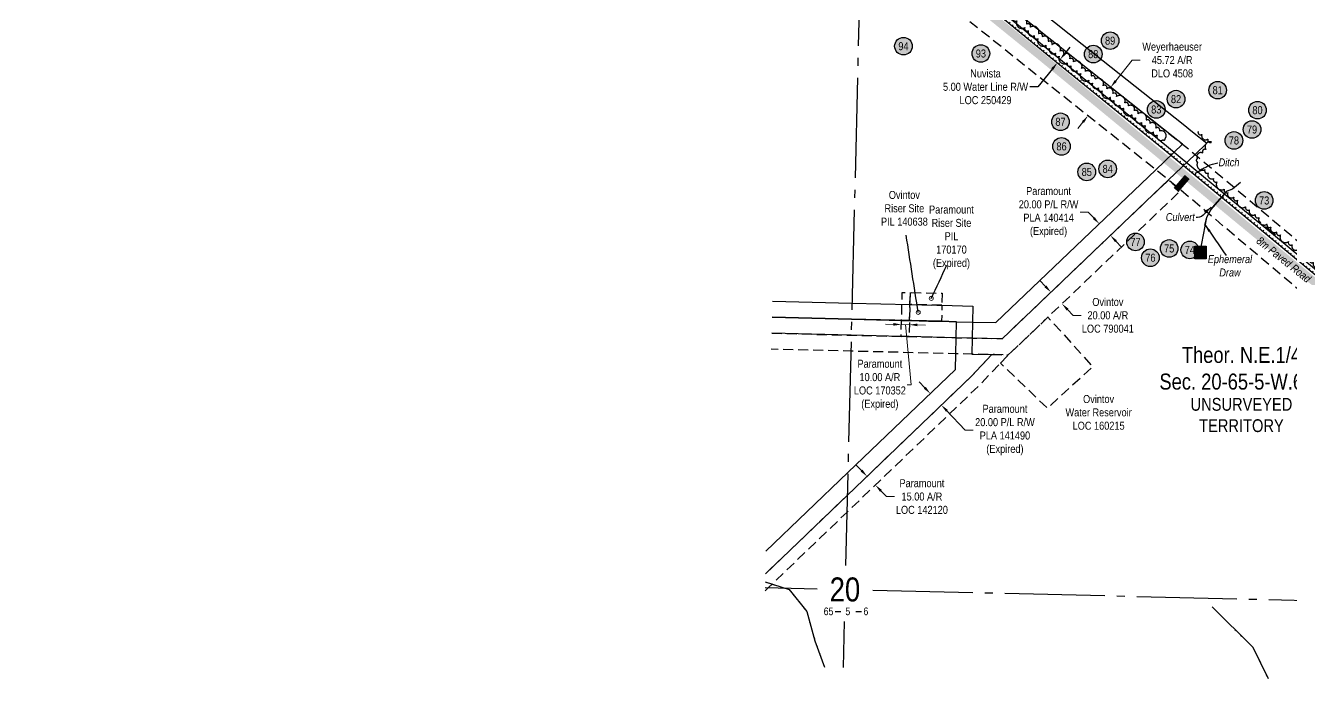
# Model space of a CAD drawing. Extents: x 383425 to 391668, y 6055101 to 6059545.
# Drawn here: x 388121 to 389704, y 6055951 to 6056767 of the extents above; entities that cross this region are included whole.
import ezdxf
from ezdxf.enums import TextEntityAlignment as Align

# ---------------------------------------------------------------- set-up
doc = ezdxf.new("R2010")
doc.units = 0
doc.header["$LTSCALE"] = 5
doc.header["$PDMODE"] = 35
doc.header["$PDSIZE"] = 20
for name, pattern in [('0', [1, 1, 0]), ('foc-ACCESSROAD', [3.75, 2.5, -1.25]), ('foc-QUARTERLINE', [33, 25, -3, 2, -3]), ('foc-TOPO', [1, 0.2, -0.8]), ('foc-TOPO-ephemeral', [6.25, 3.125, -0.625, 0.625, -0.625, 0.625, -0.625]), ('foc-WHEELTRACKS', [2, 0.4, -1.6]), ('HIDDEN2', [4.762499999999999, 3.175, -1.5875])]:
    doc.linetypes.add(name, pattern=pattern)
doc.layers.get('Defpoints').update_dxf_attribs({"color": 9})
for name, color, linetype in [('10', 1, 'Continuous'), ('9', 3, 'Continuous'), ('AS-ROADS', 254, 'Continuous'), ('AS-UNDERLAY-H', 141, 'Continuous'), ('C-SYMBOL', 7, 'Continuous'), ('CG-NOTES', 7, 'Continuous'), ('F-AR', 190, 'foc-ACCESSROAD'), ('F-RW', 190, 'Continuous'), ('F-WS', 190, 'foc-ACCESSROAD'), ('L-QSEC', 8, 'foc-QUARTERLINE'), ('L-SECLBL', 7, 'Continuous'), ('L-UNS-T', 3, 'Continuous'), ('P-PROPOSED', 10, 'Continuous'), ('P-TXT', 4, 'Continuous'), ('T-BUSH', 110, '0'), ('T-DRAW', 143, 'foc-TOPO-ephemeral'), ('T-LOW-AREA', 48, 'foc-TOPO'), ('T-WATER-P3', 160, 'foc-WHEELTRACKS'), ('T-WATER-T', 170, 'Continuous'), ('TOPO-FIELDLINE', 52, 'HIDDEN2')]:
    doc.layers.add(name, color=color, linetype=linetype)
for name, color, linetype, lineweight in [('AS-GENERAL', 48, 'Continuous', 18), ('F-AR-T', 190, 'Continuous', 9), ('F-RW-T', 190, 'Continuous', 9), ('F-WS-T', 190, 'Continuous', 9), ('T-TEXT', 48, 'Continuous', 18)]:
    doc.layers.add(name, color=color, linetype=linetype, lineweight=lineweight)
doc.styles.add('175L', font='ARIALN.TTF', dxfattribs={"height": 20})
doc.styles.add('80CG', font='ARIALN.TTF', dxfattribs={"height": 10})
doc.styles.add('80L', font='ARIALN.TTF', dxfattribs={"height": 10})
doc.styles.add('foc-LtypeFont', font='ARIALN.TTF', dxfattribs={"height": 7.349999999999999})
doc.styles.add('SIMPLEX', font='ARIALN.TTF')
doc.linetypes.add('foc-TOPO-flowdirection-NOLINE', pattern='A,0,[">",foc-LtypeFont,S=0.3,R=0,X=0,Y=-0.945],-20,[">",foc-LtypeFont,S=0.3,R=0,X=0,Y=-0.945],0', length=20)
doc.dimstyles.new('Compass 5 000', dxfattribs={"dimscale": 5, "dimtxt": 9, "dimasz": 2, "dimexe": 0.2, "dimexo": 0.0625, "dimgap": 0.5, "dimtad": 0, "dimtih": 1, "dimtoh": 1, "dimzin": 0, "dimdsep": 46, "dimtxsty": '80CG', "dimcen": 0.1, "dimse1": 1, "dimse2": 1, "dimclrd": 256, "dimclrt": 256, "dimaunit": 1, "dimadec": 4, "dimazin": 0, "dimtfac": 0.06, "dimtofl": 0, "dimtmove": 0, "dimatfit": 1, "dimfxl": 0.2, "dimtolj": 1, "dimtzin": 0, "dimlwd": -1, "dimarcsym": 0})

# ---------------------------------------------------------------- blocks, each defined once
blk = doc.blocks.new('L-SECLBL')
at = {"layer": '9', "color": 7}
for p, q in [((-5.082139060913505, -27.83004804289613), (-12.28857354467345, -27.83004804289613)), ((20.70431141927111, -27.83004804289613), (13.49787693551116, -27.83004804289613))]:
    blk.add_line(p, q, dxfattribs=at)
at = {"layer": '10', "color": 2, "style": 'SIMPLEX'}
blk.add_attdef('SEC', text='', height=30, dxfattribs=at).set_placement((0, 0), align=Align.MIDDLE)
at = {"layer": '10', "color": 5, "style": '80L'}
blk.add_attdef('TWP', text='', height=9.5, dxfattribs=at).set_placement((-14.43410290347765, -27.36845155570791), align=Align.MIDDLE_RIGHT)
blk.add_attdef('RGE', text='', height=9.5, dxfattribs=at).set_placement((3.622123863462547, -27.36845155570791), align=Align.MIDDLE_CENTER)
blk.add_attdef('MER', text='', height=9.5, dxfattribs=at).set_placement((23.16775162027989, -27.36845155570791), align=Align.MIDDLE_LEFT)
blk = doc.blocks.new('*D35')
at = {"layer": 'Defpoints', "color": 0, "transparency": 16777216}
for p in [(389193.6515359799, 6056223.024378438), (389204.0260130498, 6056212.20341974), (389183.5649678567, 6056192.58661405)]:
    blk.add_point(p, dxfattribs=at)
at = {"layer": 'F-AR-T', "transparency": 16777216}
for p, q in [((389166.269910221, 6056210.625991177), (389159.3493296546, 6056217.844409607)), ((389190.4855484231, 6056185.368195619), (389197.4061289895, 6056178.149777191)), ((389197.4061289895, 6056178.149777191), (389207.4061289891, 6056178.14977719))]:
    blk.add_line(p, q, dxfattribs=at)
for points in [[(389167.4729799596, 6056211.779421272), (389165.0668404824, 6056209.472561083), (389173.1904907869, 6056203.407572748)], [(389191.6886181617, 6056186.521625714), (389189.2824786846, 6056184.214765525), (389183.5649678567, 6056192.58661405)]]:
    blk.add_solid(points, dxfattribs=at)
at = {"layer": 'F-AR-T', "transparency": 16777216, "insert": (389241.6967156199, 6056178.149777191), "char_height": 10, "attachment_point": 5, "style": '80CG'}
blk.add_mtext('\\A1;Paramount\\P15.00 A/R\\PLOC 142120', dxfattribs=at)
blk = doc.blocks.new('*D36')
at = {"layer": 'Defpoints', "color": 0, "transparency": 16777216}
for p in [(389420.4970638151, 6056450.208920548), (389402.927117283, 6056433.448777785), (389434.2948323148, 6056435.744482014)]:
    blk.add_point(p, dxfattribs=at)
at = {"layer": 'F-AR-T', "transparency": 16777216}
for p, q in [((389396.0247671627, 6056440.684630383), (389389.1224170425, 6056447.92048298)), ((389423.6272359029, 6056411.748486653), (389430.5295860269, 6056404.512634051)), ((389430.5295860269, 6056404.512634051), (389440.5295860274, 6056404.512634051))]:
    blk.add_line(p, q, dxfattribs=at)
for points in [[(389397.2307425961, 6056441.83502207), (389394.8187917299, 6056439.534238696), (389402.927117283, 6056433.448777785)], [(389424.8332113363, 6056412.89887834), (389422.4212604701, 6056410.598094966), (389416.7248857827, 6056418.984339251)]]:
    blk.add_solid(points, dxfattribs=at)
at = {"layer": 'F-AR-T', "transparency": 16777216, "insert": (389474.0425464641, 6056404.512634051), "char_height": 10, "attachment_point": 5, "style": '80CG'}
blk.add_mtext('\\A1;Ovintov\\P20.00 A/R\\PLOC 790041', dxfattribs=at)
blk = doc.blocks.new('*D37')
at = {"layer": 'Defpoints', "color": 0, "transparency": 16777216}
for p in [(389216.430240941, 6056405.652861618), (389226.425713124, 6056405.415594837), (389226.1265443596, 6056392.812342696)]:
    blk.add_point(p, dxfattribs=at)
at = {"layer": 'F-AR-T', "transparency": 16777216}
for p, q in [((389206.1338883134, 6056393.286916888), (389196.1367044504, 6056393.524224301)), ((389216.1310721765, 6056393.049609477), (389226.1265443596, 6056392.812342696)), ((389221.1288082679, 6056392.930976085), (389228.4546424565, 6056317.556570182)), ((389236.1237282227, 6056392.575035284), (389246.1209120858, 6056392.337727873)), ((389228.4546424565, 6056317.556570182), (389223.4546424564, 6056317.556570181))]:
    blk.add_line(p, q, dxfattribs=at)
for points in [[(389206.1734395487, 6056394.953114199), (389206.0943370781, 6056391.620719578), (389216.1310721765, 6056393.049609477)], [(389236.1632794579, 6056394.241232595), (389236.0841769874, 6056390.908837974), (389226.1265443596, 6056392.812342696)]]:
    blk.add_solid(points, dxfattribs=at)
at = {"layer": 'F-AR-T', "transparency": 16777216, "insert": (389189.1845196734, 6056317.556570182), "char_height": 10, "attachment_point": 5, "style": '80CG'}
blk.add_mtext('\\A1;Paramount\\P10.00 A/R\\PLOC 170352\\P(Expired)', dxfattribs=at)
blk = doc.blocks.new('*D38')
at = {"layer": 'Defpoints', "color": 0, "transparency": 16777216}
for p in [(389475.6474696216, 6056530.688808266), (389463.3059867509, 6056518.895113204), (389489.5799525199, 6056516.109196184)]:
    blk.add_point(p, dxfattribs=at)
at = {"layer": 'F-RW-T', "transparency": 16777216}
for p, q in [((389449.4883888285, 6056533.354504189), (389439.4883888285, 6056533.354504189)), ((389456.3971877894, 6056526.124808696), (389449.4883888285, 6056533.354504189)), ((389484.1472686101, 6056497.085805629), (389491.0560675715, 6056489.856110137))]:
    blk.add_line(p, q, dxfattribs=at)
for points in [[(389457.6021370385, 6056527.27627519), (389455.1922385404, 6056524.973342203), (389463.3059867509, 6056518.895113204)], [(389485.3522178591, 6056498.237272123), (389482.942319361, 6056495.934339136), (389477.2384696491, 6056504.315501122)]]:
    blk.add_solid(points, dxfattribs=at)
at = {"layer": 'F-RW-T', "transparency": 16777216, "insert": (389399.948825391, 6056533.354504189), "char_height": 10, "attachment_point": 5, "style": '80CG'}
blk.add_mtext('\\A1;Paramount\\P20.00 P/L R/W\\PPLA 140414\\P(Expired)', dxfattribs=at)
blk = doc.blocks.new('*D39')
at = {"layer": 'Defpoints', "color": 0, "transparency": 16777216}
for p in [(389266.0456278375, 6056292.431121904), (389210.9729715236, 6056267.338209772), (389224.8142629266, 6056252.9011728)]:
    blk.add_point(p, dxfattribs=at)
at = {"layer": 'F-RW-T', "transparency": 16777216}
for p, q in [((389245.2837719126, 6056314.086592687), (389238.3632073905, 6056321.305026499)), ((389272.9661923591, 6056285.212688092), (389295.9153813282, 6056261.275738861)), ((389295.9153813282, 6056261.275738861), (389305.9153813287, 6056261.275738861))]:
    blk.add_line(p, q, dxfattribs=at)
for points in [[(389246.4868442146, 6056315.240020107), (389244.0806996101, 6056312.933165266), (389252.2043364346, 6056306.868158875)], [(389274.1692646611, 6056286.366115512), (389271.7631200566, 6056284.059260672), (389266.0456278375, 6056292.431121904)]]:
    blk.add_solid(points, dxfattribs=at)
at = {"layer": 'F-RW-T', "transparency": 16777216, "insert": (389345.4549447666, 6056261.27573886), "char_height": 10, "attachment_point": 5, "style": '80CG'}
blk.add_mtext('\\A1;Paramount\\P20.00 P/L R/W\\PPLA 141490\\P(Expired)', dxfattribs=at)
blk = doc.blocks.new('*D40')
at = {"layer": 'Defpoints', "color": 0, "transparency": 16777216}
for p in [(389499.8941158922, 6056671.804143), (389449.1731777163, 6056653.753884491), (389471.4259411199, 6056636.040492549)]:
    blk.add_point(p, dxfattribs=at)
at = {"layer": 'F-AR-T', "transparency": 16777216}
for p, q in [((389483.8692429326, 6056697.341432987), (389504.5897556697, 6056723.371945326)), ((389504.5897556697, 6056723.371945326), (389514.5897556702, 6056723.371945326)), ((389442.9452872714, 6056645.929986447), (389436.7173968265, 6056638.106088402))]:
    blk.add_line(p, q, dxfattribs=at)
for points in [[(389482.5652599256, 6056698.379414727), (389485.1732259402, 6056696.303451246), (389477.6413524882, 6056689.517534942)], [(389441.6413042643, 6056646.967968187), (389444.249270279, 6056644.892004706), (389449.1731777163, 6056653.753884491)]]:
    blk.add_solid(points, dxfattribs=at)
at = {"layer": 'F-AR-T', "transparency": 16777216, "insert": (389554.3373682215, 6056723.371945327), "char_height": 10, "attachment_point": 5, "style": '80CG'}
blk.add_mtext('\\A1;Weyerhaeuser\\P45.72 A/R \\PDLO 4508', dxfattribs=at)
blk = doc.blocks.new('*D102')
at = {"layer": 'Defpoints', "color": 0, "transparency": 16777216}
for p in [(389410.5126588135, 6056720.483401911), (389411.0387580125, 6056720.056173898), (389413.6634095488, 6056724.363314722)]:
    blk.add_point(p, dxfattribs=at)
at = {"layer": 'P-TXT', "transparency": 16777216}
for p, q in [((389420.4934120071, 6056731.698869955), (389426.7973152664, 6056739.461653199)), ((389404.7348547531, 6056712.293390654), (389386.5949687534, 6056689.955483917)), ((389386.5949687534, 6056689.955483917), (389376.5949687539, 6056689.955483917))]:
    blk.add_line(p, q, dxfattribs=at)
for points in [[(389403.4410575461, 6056713.344041198), (389406.0286519607, 6056711.242740111), (389411.0387580125, 6056720.056173898)], [(389419.1996148, 6056732.749520497), (389421.7872092146, 6056730.648219411), (389414.1895087478, 6056723.936086711)]]:
    blk.add_solid(points, dxfattribs=at)
at = {"layer": 'P-TXT', "transparency": 16777216, "insert": (389321.2095662975, 6056689.955483917), "char_height": 10, "attachment_point": 5, "style": '80CG'}
blk.add_mtext('\\A1;Nuvista\\P5.00 Water Line R/W\\PLOC 250429', dxfattribs=at)
blk = doc.blocks.new('*U113')
at = {"layer": 'AS-UNDERLAY-H'}
h = blk.add_hatch(color=256, dxfattribs=at)
h.dxf.hatch_style = 1
edge = h.paths.add_edge_path()
edge.add_arc((0, 0), 11.00000000000001, 0, 360)
at = {"layer": 'CG-NOTES', "color": 182}
blk.add_circle((0, 0), 11, dxfattribs=at)
at = {"color": 182, "style": '80L'}
blk.add_attdef('#', text='', height=10, dxfattribs=at).set_placement((0, 0), align=Align.MIDDLE_CENTER)

msp = doc.modelspace()

# ---------------------------------------------------------------- hatches: boundary and pattern name
at = {"layer": 'AS-UNDERLAY-H'}
h = msp.add_hatch(color=256, dxfattribs=at)
h.dxf.hatch_style = 1
h.paths.add_polyline_path([(389582.7081534269, 6056490.908704241), (389597.0138981369, 6056490.908704241), (389597.0138981369, 6056475.144211931), (389582.7081534269, 6056475.144211931)])

# ---------------------------------------------------------------- linework, layer by layer
at = {"layer": 'AS-GENERAL', "const_width": 1.999237999999989, "flags": 128}
msp.add_lwpolyline([(389616.537, 6056552.671), (389602.946, 6056537.190000013)], dxfattribs=at)
at = {"layer": 'AS-ROADS', "flags": 128}
for points, const_width in [([(388132.923, 6057801.963000013), (388211.478, 6057737.191000012), (388304.103, 6057658.251000012), (388357.493, 6057611.115), (388398.186, 6057571.213000013), (388459.415, 6057509.006000012), (388496.737, 6057470.073000012), (388516.018, 6057451.669), (388528.06, 6057440.055000012), (388538.834, 6057429.891000012), (388554.36, 6057416.27), (388571.423, 6057401.581000012), (388591.12, 6057384.839), (388678.422, 6057311.988000012), (388806.4460000008, 6057205.912000012), (388826.266, 6057189.543000012), (388841.111, 6057176.952), (389021.155, 6057027.063), (389180.848, 6056897.899000012), (389391.846, 6056726.814000012), (389573.223, 6056577.377), (389751.284, 6056430.450000012)], 9.996189999999942), ([(389559.189, 6056561.125000012), (389573.223, 6056577.377)], 7.996951999999958)]:
    msp.add_lwpolyline(points, dxfattribs=dict(at, const_width=const_width))
at = {"layer": 'AS-UNDERLAY-H'}
msp.add_lwpolyline([(389582.7081534269, 6056490.908704241), (389597.0138981369, 6056490.908704241), (389597.0138981369, 6056475.144211931), (389582.7081534269, 6056475.144211931)], close=True, dxfattribs=at)
at = {"layer": 'F-AR', "flags": 128}
for points in [[(390877.9709483376, 6056512.244750405), (390852.7828358109, 6056495.97229274), (390778.1333836676, 6056446.859811773), (390713.1323490586, 6056404.092912023), (390594.3875796159, 6056328.645015069), (390476.2003889155, 6056253.551752789), (390459.7599779409, 6056242.140427318), (390322.0626501552, 6056146.922596007), (390275.044033467, 6056114.760740862), (390236.6037100343, 6056094.387017545), (390207.0833069736, 6056086.661934474), (390168.9983364447, 6056086.913183488), (390137.9429165115, 6056093.828430433), (390116.4855812059, 6056102.763205319), (390096.2509608208, 6056115.752656356), (390086.9082850394, 6056122.935818382), (390030.2267924485, 6056168.258182163), (389980.7619023361, 6056210.15566548), (389951.1996955482, 6056235.19456951), (389900.7656734672, 6056277.912353076), (389748.3839741473, 6056406.311966288), (389565.3406300751, 6056560.756694864), (389549.8570273818, 6056573.608670199), (389182.7848609292, 6056865.801286438), (389165.5817413183, 6056879.495781532), (389143.7069440654, 6056896.908251978), (388813.9078970923, 6057159.431358169), (388797.847667398, 6057172.808738841), (388761.1008183436, 6057203.431849337), (388467.9030007033, 6057468.17816148), (388430.9591092867, 6057507.08576106), (388396.4497450202, 6057542.555830491), (388390.8105430714, 6057547.926946682), (388361.3310348851, 6057576.004983369), (388335.7152070725, 6057600.402712053), (388204.0021324287, 6057713.479406416), (388203.6174708208, 6057713.860163058), (388192.5739742761, 6057723.351075727), (388188.7607717803, 6057726.626036578), (388177.1955428487, 6057736.305200822), (388126.9816847137, 6057778.731016926), (388015.1077039021, 6057871.309589609), (387961.379824689, 6057917.69206664), (387781.4497895525, 6058069.485695061), (387714.8543127057, 6058126.120751357), (387667.1672342047, 6058163.538785928), (387576.5409929082, 6058238.324622422), (387572.5435719393, 6058241.623522981), (387528.3691480327, 6058279.231675451), (387481.8445979288, 6058317.732488146), (387443.6228862699, 6058349.914093021), (387347.6344159969, 6058430.938646824), (387218.8377236408, 6058537.914207404), (387213.8563914504, 6058541.910236082), (387126.8688398143, 6058614.800025498), (387120.1085882558, 6058620.449532069), (387069.5565180495, 6058657.115218877), (387037.3627757725, 6058674.890119302), (387009.9397334856, 6058686.821870762), (386982.3492023213, 6058696.010389662), (386977.8157888655, 6058697.021992362), (386791.0701040652, 6058722.464443516), (386728.5253150482, 6058725.642192703), (386585.5695252476, 6058720.924124976), (386362.4704391801, 6058706.606706308), (386075.3916497711, 6058691.529723379), (386018.6555746861, 6058691.361333595), (385965.681857148, 6058695.886817768), (385964.5134710032, 6058696.095026775), (385917.3158180518, 6058704.496955238), (385915.2954270407, 6058704.856616782), (385902.3647377422, 6058708.524072506), (385741.9907398315, 6058754.010010879), (385569.9575585463, 6058805.841814626), (385555.6643029436, 6058810.219650307), (385529.1658849795, 6058818.203173866), (385491.3624563827, 6058829.590498433), (385476.0100670754, 6058834.214905825), (385470.8475858223, 6058835.76821262), (385465.7537906952, 6058837.306985734), (385464.3746222479, 6058837.721712197), (385369.0036185867, 6058866.48997945), (385275.259, 6058894.764000013), (385244.513, 6058903.768000012), (385178.1018769097, 6058923.17407579), (385148.1508733066, 6058931.950560417), (385126.8749358457, 6058938.185128295), (385057.8896461787, 6058955.047307229), (385001.7023747766, 6058964.737045927), (384498.7381948549, 6059021.067275152), (384464.7653211359, 6059028.110139148), (384450.0819513391, 6059031.153864015), (384446.2043727114, 6059031.957289424), (384436.8817161378, 6059035.165852122), (384418.407, 6059041.564000012), (384408.8309503751, 6059044.818931834), (384370.37318208, 6059063.827910836), (384349.6624471284, 6059077.455364888), (384336.5528691395, 6059086.082197468), (384315.1772834145, 6059104.70346961), (384295.7327345739, 6059121.642445243), (384269.9909287186, 6059151.761753425), (384253.9684707694, 6059175.7582394), (384239.2341077704, 6059204.595332515), (384228.763917558, 6059232.154849882), (384216.040864356, 6059277.868743709), (384184.4684435617, 6059426.839531076), (384162.9038438975, 6059528.594827612)], [(384209.8944411725, 6059527.363762021), (384231.4590571591, 6059425.617646269), (384260.4960594837, 6059288.619087601), (384272.4094024041, 6059245.835572455), (384281.0020111295, 6059223.353255114), (384293.5031921051, 6059199.290870219), (384306.633336933, 6059179.246183371), (384328.2959159549, 6059153.899691519), (384351.1085543492, 6059134.026631901), (384364.2554359997, 6059122.57450803), (384393.1511415581, 6059103.560528141), (384426.4672813041, 6059087.091858178), (384458.3291830553, 6059076.128610821), (384459.3645240369, 6059075.91405039), (384474.0477549043, 6059072.870464918), (384505.9367693154, 6059066.259318834), (385008.136167925, 6059010.013574968), (385067.2116394088, 6058999.826211877), (385138.7351529418, 6058982.344469753), (385149.3505369693, 6058979.233948437), (385179.3016731124, 6058970.457344558), (385288.2907549057, 6058938.520618738), (385462.0704757065, 6058886.131454691), (385482.6370821372, 6058879.93445935), (385563.1717711475, 6058855.690825395), (385589.6735010687, 6058847.712531381), (385599.2646979191, 6058844.825565019), (385713.7383332156, 6058810.5858888), (385717.9519798281, 6058809.325436722), (385724.12600992, 6058807.478817059), (385733.7566358973, 6058804.598494442), (385737.8747861589, 6058803.366298492), (385753.5044462222, 6058798.876513358), (385902.872751273, 6058755.969959422), (385917.8313162354, 6058751.673222007), (385924.5914350958, 6058749.730849719), (385946.4840550524, 6058745.770870193), (385965.678116372, 6058742.29396963), (385971.681369631, 6058741.252204662), (385976.0465738144, 6058740.88012412), (386020.5383139168, 6058737.088321072), (386074.1270243737, 6058737.23947911), (386159.3706484745, 6058741.511136507), (386179.0140327823, 6058742.542224309), (386359.7765996619, 6058752.248827641), (386360.1636295135, 6058752.272847468), (386583.3506101065, 6058766.596551819), (386700.5487622836, 6058770.261320813), (386731.7819407881, 6058771.238262647), (386795.3220271816, 6058768.009944811), (386985.8915858816, 6058742.046524593), (386994.5779878834, 6058740.108208617), (387026.3093808006, 6058729.540651877), (387057.5694979716, 6058715.939391143), (387094.1110508979, 6058695.76396514), (387148.2117895877, 6058656.524410106), (387286.8240498906, 6058540.178549514), (387362.907152842, 6058476.860324465), (387378.4302768938, 6058463.940722992), (387428.5299550483, 6058422.664969399), (387443.8213432808, 6058409.772852125), (387462.6923257208, 6058393.664077997), (388044.6196741904, 6057906.223329639), (388098.0980887828, 6057861.342320627), (388118.9951208597, 6057844.675233652), (388130.7637924932, 6057834.936554507), (388142.1010611777, 6057825.55466538), (388202.129688912, 6057775.28649094), (388218.1833978468, 6057761.655079512), (388224.606665055, 6057756.196810429), (388228.4562027194, 6057752.932226797), (388229.6837045642, 6057751.876428871), (388275.8804271786, 6057712.147152452), (388362.8462914165, 6057637.362840745), (388366.4018923768, 6057634.305562244), (388392.3337589027, 6057609.606325124), (388428.6075926595, 6057575.057363533), (388463.9173711026, 6057538.762741571), (388498.0771542034, 6057502.786828253), (388789.9957492902, 6057238.857210612), (388827.1032438042, 6057207.933257564), (388843.1633634385, 6057194.556092319), (389166.9877504968, 6056936.796293334), (389219.3744065104, 6056895.094975838), (389258.4564732785, 6056863.98435011), (389261.6632310423, 6056861.433958249), (389281.2241417853, 6056845.862779153), (389555.5126900107, 6056627.532435389), (389567.2398233146, 6056618.215089696), (389578.7137199447, 6056609.064250263), (389582.9261883902, 6056605.568182336), (389594.536170722, 6056595.932045067), (389777.5237439348, 6056441.535134058), (389930.3476477746, 6056312.77229316), (389952.6309633811, 6056293.898172546), (389982.1931627807, 6056268.859261918), (390059.402856086, 6056203.462092296), (390114.7657149606, 6056159.168181631), (390122.5717649002, 6056153.166461921), (390137.7794406042, 6056143.404017386), (390151.8004783013, 6056137.565696192), (390174.1741643906, 6056132.583649117), (390201.3506384242, 6056132.404364157), (390219.8942899657, 6056137.256982478), (390251.365966533, 6056153.937259163), (390296.2593498448, 6056184.645403993), (390450.6346797431, 6056291.007598465), (390476.8676646601, 6056307.673609186), (390569.8688685641, 6056367.234199076), (390664.9022054197, 6056427.616673161), (390688.3067879577, 6056442.487681151), (390779.476526581, 6056502.470148717), (390827.7933935844, 6056534.259017196), (390879.4234717241, 6056567.68854047)], [(389054.0327086233, 6056382.135829246), (389153.3191787162, 6056379.7595903), (389284.5107323789, 6056376.619598503), (389304.5044508333, 6056376.141362354), (389341.912736488, 6056375.246566921), (389549.8582988713, 6056573.607859959), (389565.3406300751, 6056560.756694864), (389399.1875786305, 6056402.253629616), (389349.6513746336, 6056355.059026815), (389332.6032612179, 6056355.467473153), (389330.5008208193, 6056355.517362642), (389329.2522606813, 6056355.546402826), (389304.0300061495, 6056356.150108704), (389284.0361376644, 6056356.628458691), (389152.8286450777, 6056359.768721459), (389053.5089900251, 6056362.145139753)], [(389046.159666923, 6056081.616556956), (389148.4088800601, 6056179.648664605), (389303.3668368434, 6056328.212268012), (389329.2522606813, 6056355.546402826), (389330.5008208193, 6056355.517362642), (389332.6032612179, 6056355.467473153), (389349.6467959586, 6056355.05924992), (389339.898029752, 6056344.866698495), (389314.0343107688, 6056317.672684898), (389147.8870618528, 6056158.380807701), (389049.8953927241, 6056064.427773522), (389045.6015038447, 6056060.311098589)]]:
    msp.add_lwpolyline(points, dxfattribs=at)
msp.add_lwpolyline([(389225.7757198331, 6056378.024601788), (389215.780286068, 6056378.26401474), (389216.2547044248, 6056398.256610571), (389216.7293136264, 6056418.254323144), (389217.0844711854, 6056433.222514775), (389227.0798380848, 6056432.985328328), (389226.7247936563, 6056418.01513056), (389226.2500995196, 6056398.017420638), (389225.7757198331, 6056378.024601788)], close=True, dxfattribs=at)
at = {"layer": 'F-RW', "flags": 128}
for points in [[(389291.5630771454, 6056863.190443677), (389458.2752020123, 6056730.488864928), (389567.9574924095, 6056643.186417016), (389579.6867494254, 6056633.851016784), (389597.5067860297, 6056619.662459715), (389582.9261883902, 6056605.568182336), (389549.8570273818, 6056573.608670199), (389341.912736488, 6056375.246566921), (389304.5044508333, 6056376.141362354), (389284.5107323789, 6056376.619598503), (389225.7757198331, 6056378.024601788), (389215.780286068, 6056378.26401474), (389153.3191787162, 6056379.7595903), (389054.0327029115, 6056382.135611225)], [(389054.5564028973, 6056402.125590274), (389153.8098560968, 6056399.751012821), (389216.2546881072, 6056398.255943025), (389226.2501422911, 6056398.016529011), (389250.0879576428, 6056397.446211717), (389266.2392182958, 6056397.060140689), (389284.9853337502, 6056396.610961361), (389304.9794774747, 6056396.13260237), (389334.1126925049, 6056395.436179428), (389533.8734705136, 6056586.330395797), (389567.2398233146, 6056618.215089696), (389555.5126900107, 6056627.532435389), (389281.2241417853, 6056845.862779153)], [(389055.0802248348, 6056422.120224298), (389154.3000871605, 6056419.747901642), (389226.7247936563, 6056418.01513056), (389242.7860332333, 6056417.631173511), (389266.7137712591, 6056417.059298945), (389305.4541528509, 6056416.133202604), (389304.9794774747, 6056396.13260237), (389304.5044508333, 6056376.141362354), (389304.0300061495, 6056356.150108704), (389329.2522606813, 6056355.546402826), (389303.3668368434, 6056328.212268012), (389148.4088800601, 6056179.648664605), (389046.159666923, 6056081.616556956)], [(389046.9042259235, 6056110.036872422), (389149.1049737351, 6056208.023871237), (389283.5684841154, 6056336.937274928), (389284.0361376644, 6056356.628458691), (389284.5107323789, 6056376.619598503), (389284.9853337502, 6056396.610961361), (389266.2392563514, 6056397.061698277), (389250.0879739546, 6056397.446879252), (389226.2500995196, 6056398.017420638), (389153.8093398866, 6056399.751025446), (389054.5564029001, 6056402.125590378)]]:
    msp.add_lwpolyline(points, dxfattribs=at)
at = {"layer": 'F-WS', "flags": 128}
for points in [[(389266.7137712591, 6056417.059298945), (389242.7860332333, 6056417.631173511), (389226.7247936563, 6056418.01513056), (389227.0798380848, 6056432.985328328), (389267.0530250256, 6056432.038675258), (389266.7137712591, 6056417.059298945)], [(389266.2393371863, 6056397.062364234), (389250.0879739546, 6056397.446879252), (389226.2500995196, 6056398.017420638), (389226.7247936563, 6056418.01513056), (389242.7860787266, 6056417.630393133), (389266.7137712591, 6056417.059298945), (389266.2393371863, 6056397.062364234)], [(389339.898029752, 6056344.866698495), (389349.644147656, 6056355.059203252), (389399.1875786305, 6056402.253629616), (389455.1414757955, 6056340.306319756), (389398.4781221997, 6056288.530560282), (389339.898029752, 6056344.866698495)]]:
    msp.add_lwpolyline(points, close=True, dxfattribs=at)
at = {"layer": 'L-QSEC'}
for p, q in [((389165.26, 6056866.220000012), (389146.2656596706, 6056092.13083484)), ((389045.7122667404, 6056064.538992465), (389111.0314427001, 6056062.975672869)), ((389180.2676630954, 6056061.318617194), (389946.51, 6056042.980000013)), ((389144.5492169563, 6056022.178989885), (389143.1368031906, 6055964.617222997))]:
    msp.add_line(p, q, dxfattribs=at)
at = {"layer": 'P-PROPOSED'}
for points in [[(389885.5147011811, 6056335.758586542), (389547.5160226838, 6056615.665970266), (389405.9182046893, 6056730.652943139), (389167.8057524941, 6056926.216816206), (388854.2938442181, 6057185.404748782), (388850.9911496351, 6057197.244334515), (388836.6581376646, 6057212.549969997), (388824.0948849011, 6057211.293200628), (388627.5845655999, 6057375.390277357), (388593.2915734954, 6057397.891104252), (388543.785768184, 6057438.523814332), (388356.7501733909, 6057628.847339494), (388292.6639244253, 6057685.694022599), (388108.1633618962, 6057840.715863421)], [(388105.1353478596, 6057836.731910108), (388289.3973794578, 6057681.910488752), (388353.3053721143, 6057625.221925041), (388540.4082370428, 6057434.829947216), (388590.326728086, 6057393.858518474), (388624.6019512191, 6057371.369350411), (388822.5030235662, 6057206.110917341), (388834.698120296, 6057207.330858083), (388846.5058994453, 6057194.721815133), (388849.9008239706, 6057182.551601095), (389164.6273118382, 6056922.35954598), (389402.7566988774, 6056726.781764175), (389544.3466391717, 6056611.801188526), (389882.3236720344, 6056331.911730235)]]:
    msp.add_lwpolyline(points, dxfattribs=at)
at = {"layer": 'T-BUSH', "flags": 128}
for points in [[(389211.8190035197, 6056897.227186169, 0.75), (389216.4117394251, 6056893.36625663, 0.75), (389223.6835712754, 6056887.253118182, 0.75), (389228.2763071809, 6056883.392188655, 0.75), (389238.227234976, 6056875.026841309, 0.75), (389242.8199708814, 6056871.165911783, 0.75), (389250.0918027317, 6056865.052773334, 0.75), (389254.6845386372, 6056861.191843808, 0.75), (389264.6354664324, 6056852.826496474, 0.75), (389269.2282023378, 6056848.965566935, 0.75), (389276.5000341881, 6056842.852428499, 0.75), (389281.0927700936, 6056838.991498948, 0.75), (389291.0436978887, 6056830.626151626, 0.75), (389295.6364337942, 6056826.765222075, 0.75), (389302.9082656445, 6056820.652083651, 0.75), (389307.5010015499, 6056816.791154101, 0.75), (389317.4519293451, 6056808.425806778, 0.75), (389322.0446652505, 6056804.56487724, 0.75), (389329.3164971008, 6056798.451738792, 0.75), (389333.9092330062, 6056794.590809265, 0.75), (389343.8601608014, 6056786.225461919, 0.75), (389348.4528967069, 6056782.364532392, 0.75), (389355.7247285572, 6056776.251393944, 0.75), (389360.3174644626, 6056772.390464418, 0.75), (389370.2683922577, 6056764.025117071, 0.75), (389374.8611281632, 6056760.164187545, 0.75), (389382.1329600135, 6056754.051049109, 0.75), (389386.725695919, 6056750.190119558, 0.75), (389396.6766237141, 6056741.824772236, 0.75), (389401.2693596196, 6056737.963842685, 0.75), (389408.5643847248, 6056731.878913825, 0.75), (389413.2404068228, 6056728.119283867, 0.75), (389423.3717880365, 6056719.973418983, 0.75), (389428.0478101351, 6056716.213789049, 0.75), (389435.4515117912, 6056710.261041634, 0.75), (389440.1275338898, 6056706.501411675, 0.75), (389450.2589151035, 6056698.355546792, 0.75), (389454.9349372021, 6056694.595916858, 0.75), (389462.3386388583, 6056688.643169442, 0.75), (389467.0146609569, 6056684.883539484, 0.75), (389477.1460421706, 6056676.737674613, 0.75), (389481.8220642692, 6056672.978044666, 0.75), (389489.2257659254, 6056667.025297252, 0.75), (389493.901788024, 6056663.265667305, 0.75), (389504.0331692377, 6056655.119802421, 0.75), (389508.7091913363, 6056651.360172463, 0.75), (389516.1128929924, 6056645.40742506, 0.75), (389520.7889150911, 6056641.647795114, 0.75), (389530.9202963047, 6056633.50193023, 0.75), (389535.5963184034, 6056629.742300272, 0.75), (389543.0000200595, 6056623.789552868, 0.75), (389545.6333904052, 6056625.330922514, 0.75), (389538.7129941257, 6056634.740895931, 0.75), (389534.034568499, 6056638.497534554, 0.75), (389526.6270612566, 6056644.445545676, 0.75), (389521.9486356298, 6056648.2021843, 0.75), (389511.8120467718, 6056656.341567957, 0.75), (389507.133621145, 6056660.098206556, 0.75), (389499.7261139027, 6056666.046217702, 0.75), (389495.0476882759, 6056669.802856302, 0.75), (389484.9110994179, 6056677.942239971, 0.75), (389480.2326737911, 6056681.698878583, 0.75), (389472.8251665488, 6056687.646889716, 0.75), (389468.146740922, 6056691.403528328, 0.75), (389458.010152064, 6056699.542911974, 0.75), (389453.3317264373, 6056703.299550597, 0.75), (389445.9242191949, 6056709.247561731, 0.75), (389441.2457935681, 6056713.004200342, 0.75), (389431.1092047101, 6056721.143583988, 0.75), (389426.4307790833, 6056724.900222599, 0.75), (389419.0232718409, 6056730.848233733, 0.75), (389414.3448462142, 6056734.604872344, 0.75), (389404.2082573562, 6056742.744256014, 0.75), (389399.5298317294, 6056746.500894625, 0.75), (389392.1223244871, 6056752.448905759, 0.75), (389387.4438988603, 6056756.205544358, 0.75), (389377.3073100023, 6056764.344928028, 0.75), (389372.6288843756, 6056768.101566639, 0.75), (389365.2213771332, 6056774.049577774, 0.75), (389360.5429515064, 6056777.806216384, 0.75), (389350.4063626484, 6056785.94560003, 0.75), (389345.7279370216, 6056789.702238653, 0.75), (389338.3204297792, 6056795.650249775, 0.75), (389333.6420041525, 6056799.406888398, 0.75), (389323.5054152945, 6056807.546272056, 0.75), (389318.8269896677, 6056811.302910655, 0.75), (389311.4194824254, 6056817.250921802, 0.75), (389306.7410567986, 6056821.0075604, 0.75), (389296.6044679406, 6056829.14694407, 0.75), (389291.9260423146, 6056832.903582682, 0.75), (389284.5185350715, 6056838.851593816, 0.75), (389279.8401094447, 6056842.608232427, 0.75), (389269.7035205867, 6056850.747616072, 0.75), (389265.0250949599, 6056854.504254696, 0.75), (389257.6175877175, 6056860.45226583, 0.75), (389252.9391620908, 6056864.208904441, 0.75), (389242.8025732328, 6056872.348288086, 0.75), (389238.124147606, 6056876.104926698, 0.75), (389230.7166403637, 6056882.052937832, 0.75), (389226.0382147369, 6056885.809576443, 0.75), (389211.8190035197, 6056897.227186169, 0.75)], [(389586.8872225918, 6056634.349433498, 0.75), (389591.5810924057, 6056630.61211009, 0.75), (389599.0130529443, 6056624.694681379, 0.75), (389603.7069227582, 6056620.957357994, 0.75), (389596.6330700683, 6056611.638671565, 0.75), (389592.5127313656, 6056607.277157025, 0.75), (389585.9888617531, 6056600.371425701, 0.75), (389586.2596145811, 6056595.933466476, 0.75), (389595.3521843443, 6056586.642332256, 0.75), (389599.5487550042, 6056582.354116462, 0.75), (389606.1933252157, 6056575.564441467, 0.75), (389610.3898958756, 6056571.276225673, 0.75), (389619.4824656388, 6056561.985091452, 0.75), (389623.8876329778, 6056557.927846352, 0.75), (389631.3168876295, 6056552.007020791, 0.75), (389636.009048462, 6056548.267552003, 0.75), (389646.1753969328, 6056540.16536967, 0.75), (389650.8675577653, 6056536.425900882, 0.75), (389658.296812417, 6056530.505075322, 0.75), (389662.975716475, 6056526.749191468, 0.75), (389673.0363593898, 6056518.5161201, 0.75), (389677.6797330435, 6056514.716241008, 0.75), (389685.0317413267, 6056508.699765766, 0.75), (389689.6751149797, 6056504.899886685, 0.75), (389699.6828318893, 6056496.602615132, 0.75), (389704.2986475126, 6056492.769307666, 0.75), (389711.6070222495, 6056486.699904189, 0.75), (389716.2228378727, 6056482.866596711, 0.75), (389726.2237717232, 6056474.561097213, 0.75), (389730.8395873465, 6056470.727789747, 0.75), (389738.1479620834, 6056464.658386258, 0.75), (389742.7637777067, 6056460.825078792, 0.75), (389752.7647115571, 6056452.519579269, 0.75), (389757.3805271804, 6056448.686271803, 0.75), (389764.6889019173, 6056442.616868314, 0.75), (389769.3047175406, 6056438.783560848, 0.75), (389779.3056513911, 6056430.478061349, 0.75), (389783.9214670144, 6056426.644753884, 0.75), (389791.2298417513, 6056420.575350394, 0.75), (389795.8456573745, 6056416.742042928, 0.75), (389805.846591225, 6056408.436543418, 0.75), (389810.4624068483, 6056404.603235952, 0.75), (389817.7707815852, 6056398.533832451, 0.75), (389822.3865972085, 6056394.700524997, 0.75), (389832.3875310589, 6056386.395025474, 0.75), (389837.0033466822, 6056382.561718008, 0.75), (389844.3117214191, 6056376.492314531, 0.75), (389848.9275370424, 6056372.659007065, 0.75), (389858.9284708929, 6056364.353507554, 0.75), (389863.5442865161, 6056360.520200089, 0.75), (389870.8526612531, 6056354.450796599, 0.75), (389875.4684768763, 6056350.617489133, 0.75), (389885.4694107268, 6056342.311989611, 0.75), (389890.0996053283, 6056338.496123471, 0.75), (389897.4514019516, 6056332.479389607, 0.75), (389902.0946419247, 6056328.679347178, 0.75), (389912.1549951996, 6056320.44592189, 0.75), (389916.7982351727, 6056316.645879448, 0.75), (389924.1500317967, 6056310.629145584, 0.75), (389928.7932717698, 6056306.829103143, 0.75), (389938.8536250448, 6056298.595677854, 0.75), (389943.4968650178, 6056294.795635401, 0.75), (389950.8486616418, 6056288.778901548, 0.75), (389955.4919016149, 6056284.978859096, 0.75), (389965.5522548898, 6056276.745433819, 0.75), (389970.1954948629, 6056272.945391378, 0.75), (389977.5472914869, 6056266.928657513, 0.75), (389982.19053146, 6056263.128615073, 0.75), (389992.2508847349, 6056254.895189784, 0.75), (389996.894124708, 6056251.095147331, 0.75), (390004.245921332, 6056245.078413478, 0.75), (390008.8891613051, 6056241.278371025, 0.75), (390018.94951458, 6056233.044945736, 0.75), (390023.5927545531, 6056229.244903308, 0.75), (390030.9445511771, 6056223.228169431, 0.75), (390035.5877911501, 6056219.428127002, 0.75), (390045.6481444251, 6056211.194701714, 0.75), (390050.2913843982, 6056207.39465926, 0.75), (390057.6431810222, 6056201.377925408, 0.75), (390062.2315639598, 6056197.513459935, 0.75), (390071.9630787901, 6056188.89385328, 0.75), (390076.4545471733, 6056184.915573267, 0.75), (390083.5660387801, 6056178.616629945, 0.75), (390088.0575071633, 6056174.638349945, 0.75), (390097.7890219936, 6056166.018743264, 0.75), (390102.2804903768, 6056162.040463276, 0.75), (390110.414833777, 6056157.134739764, 0.75), (390115.5558461635, 6056154.041199455, 0.75), (390126.6947063345, 6056147.338528774, 0.75), (390131.8357187208, 6056144.244988466, 0.75), (390139.9756549995, 6056139.346882989, 0.75), (390145.1731693548, 6056136.398654059, 0.75), (390157.9140590325, 6056133.816071974, 0.75), (390163.7944696529, 6056132.624111013, 0.75), (390173.2134805385, 6056131.459249365, 0.75), (390179.1848163634, 6056130.873460622, 0.75), (390192.1434752136, 6056129.865655092, 0.75), (390198.1324070303, 6056129.501380878, 0.75), (390207.6089203408, 6056128.839991181, 0.75), (390215.8182342042, 6056128.182436372, 0.75)]]:
    msp.add_lwpolyline(points, format="xyb", dxfattribs=at)
at = {"layer": 'T-DRAW', "linetype": 'foc-TOPO-flowdirection-NOLINE', "flags": 128}
msp.add_lwpolyline([(389639.788, 6056570.375000012), (389629.693, 6056562.259), (389622.056, 6056559.051), (389616.565, 6056552.745000012), (389602.571, 6056536.707000013), (389597.318, 6056526.925000012), (389589.0781016013, 6056483.437035445)], dxfattribs=at)
at = {"layer": 'T-DRAW', "flags": 128}
msp.add_lwpolyline([(389639.788, 6056570.375000012), (389629.693, 6056562.259), (389622.056, 6056559.051), (389616.565, 6056552.745000012), (389602.571, 6056536.707000013), (389597.318, 6056526.925000012), (389594.601, 6056516.852000012)], dxfattribs=at)
at = {"layer": 'T-LOW-AREA', "flags": 128}
msp.add_lwpolyline([(390210.452, 6056117.535000012), (390206.37, 6056117.707000013), (390188.283, 6056115.457000013), (390166.563, 6056117.972000012), (390140.522, 6056125.630000012), (390097.248, 6056154.389000013), (390056.377, 6056188.59), (389882.962, 6056332.681000012), (389680.339, 6056500.588), (389657.532, 6056519.836), (389616.556, 6056553.579000012), (389569.636, 6056592.53), (389544.977, 6056612.577), (389403.389, 6056727.556), (389165.263, 6056923.131), (388850.741, 6057183.154000012), (388849.124, 6057187.397000012), (388848.94, 6057195.669000012)], dxfattribs=at)
at = {"layer": 'T-WATER-P3', "flags": 128}
for points in [[(389045.8958053226, 6056071.544783013), (389075.6768235171, 6056061.88771478), (389097.7391859808, 6056034.423527105), (389108.1309358233, 6055998.143231437), (389119.803326596, 6055965.228516352)], [(389604.3048663645, 6056040.398087807), (389655.2381183055, 6055990.006029344), (389674.2238876118, 6055950.70373675)]]:
    msp.add_lwpolyline(points, dxfattribs=at)
at = {"layer": 'T-WATER-P3', "linetype": 'foc-TOPO-flowdirection-NOLINE', "flags": 128}
for points in [[(389045.8958053226, 6056071.544783013), (389075.6768235171, 6056061.88771478), (389097.7391859808, 6056034.423527105), (389108.1309358233, 6055998.143231437), (389119.803326596, 6055965.228516352)], [(389604.3048663645, 6056040.398087807), (389655.2381183055, 6055990.006029344), (389674.2238876118, 6055950.70373675)]]:
    msp.add_lwpolyline(points, dxfattribs=at)
at = {"layer": 'TOPO-FIELDLINE'}
msp.add_line((389683.449, 6056505.019000012), (389663.416, 6056521.292000012), dxfattribs=at)

# ---------------------------------------------------------------- block references
at = {"layer": 'CG-NOTES'}
for p, values in [((389218.656217319, 6056740.728507894), {'#': '94'}), ((389476.8905073093, 6056747.639060864), {'#': '89'}), ((389315.386126051, 6056731.612060224), {'#': '93'}), ((389455.7983669752, 6056730.830890052), {'#': '88'}), ((389611.2650775188, 6056685.771184309), {'#': '81'}), ((389534.5465381061, 6056661.688934708), {'#': '83'}), ((389559.2355113907, 6056674.598342944), {'#': '82'}), ((389660.9764035312, 6056660.796506092), {'#': '80'}), ((389414.8445087134, 6056646.280259239), {'#': '87'}), ((389654.2008211629, 6056636.655486297), {'#': '79'}), ((389416.1496032422, 6056615.584050957), {'#': '86'}), ((389631.5436005084, 6056622.972939532), {'#': '78'}), ((389447.6673270014, 6056583.638433071), {'#': '85'}), ((389473.8207145556, 6056587.442582145), {'#': '84'}), ((389669.3129574693, 6056548.04740604), {'#': '73'}), ((389508.6064848584, 6056496.257902005), {'#': '77'}), ((389550.6636431615, 6056488.079820201), {'#': '75'}), ((389576.4182536865, 6056486.248448348), {'#': '74'}), ((389527.1739925133, 6056476.515163093), {'#': '76'})]:
    msp.add_blockref('*U113', p, dxfattribs=at).add_auto_attribs(values)
at = {"layer": 'L-SECLBL', "xscale": 0.999619, "yscale": 0.999619, "zscale": 0.999619}
msp.add_blockref('L-SECLBL', (389145.53, 6056062.150000012), dxfattribs=at).add_auto_attribs({'SEC': '20', 'TWP': '65', 'RGE': '5', 'MER': '6'})

# ---------------------------------------------------------------- texts
at = {"layer": 'C-SYMBOL', "color": 3, "insert": (389640.9133570708, 6056365.101661742), "char_height": 19.99237999999988, "width": 203.1648566376525, "attachment_point": 2, "style": '175L'}
msp.add_mtext('Theor. N.E.1/4\\PSec. 20-65-5-W.6M.', dxfattribs=at)
at = {"layer": 'F-WS-T', "char_height": 9.996189999999936, "attachment_point": 5, "style": '80CG'}
for s, insert, width in [('Ovintov\\PRiser Site\\PPIL 140638', (389219.7934285186, 6056538.183619118), 58.16787052210062), ('Paramount Riser Site PIL 170170 (Expired)', (389278.621851152, 6056501.868030918), 58.16787052210062), ('Ovintov\\PWater Reservoir\\PLOC 160215', (389462.4855035462, 6056283.253041335), 82.9742410678031)]:
    msp.add_mtext(s, dxfattribs=dict(at, insert=insert, width=width))
at = {"layer": 'L-UNS-T', "color": 3, "insert": (389640.9133570708, 6056279.941826253), "char_height": 15.99390399999992, "attachment_point": 5, "style": '80L'}
msp.add_mtext_dynamic_manual_height_columns('UNSURVEYED TERRITORY', width=126.4137517053206, gutter_width=47.5, heights=[0], dxfattribs=at)
at = {"layer": 'T-TEXT', "char_height": 9.996189999999936, "attachment_point": 5, "style": '80CG'}
for s, insert, width in [('{\\fArial Narrow|b0|i1|c0|p34;Ditch}', (389625.4260276901, 6056595.59728657), 25.90186023560697), ('{\\fArial Narrow|b0|i1|c0|p34;Culvert}', (389564.5715282857, 6056527.21628372), 36.30035256166423)]:
    msp.add_mtext(s, dxfattribs=dict(at, insert=insert, width=width))
at = {"layer": 'T-TEXT', "insert": (389693.8249846491, 6056474.047189797), "char_height": 9.996189999999936, "width": 83.33563129290535, "attachment_point": 5, "rotation": 321.3542662881586, "style": '80CG'}
msp.add_mtext('{\\fArial Narrow|b0|i1|c0|p34;8m Paved Road}', dxfattribs=at)
at = {"layer": 'T-WATER-T', "insert": (389626.6134652257, 6056466.358712433), "char_height": 9.996189999999936, "width": 70.35285792319202, "attachment_point": 5, "style": '80CG'}
msp.add_mtext('{\\fArial Narrow|b0|i1|c0|p34;Ephemeral Draw}', dxfattribs=at)

# ---------------------------------------------------------------- dimensions: what is measured, and where the dimension line sits
at = {"layer": 'F-AR-T'}
for base, p1, p2, angle, text, picture, middle in [((389449.1731777163, 6056653.753884491), (389499.8941158915, 6056671.804142999), (389471.4259411201, 6056636.040492549), 231.47990743512665, 'Weyerhaeuser\\P45.72 A/R \\PDLO 4508', '*D40', (389554.3373682215, 6056723.371945327)), ((389402.927117283, 6056433.448777785), (389434.2948323152, 6056435.744482014), (389420.4970638151, 6056450.208920548), 133.6487149836115, 'Ovintov\\P20.00 A/R\\PLOC 790041', '*D36', (389474.0425464641, 6056404.512634051))]:
    dim = msp.add_linear_dim(base=base, p1=p1, p2=p2, angle=angle, text=text, dimstyle='Compass 5 000', dxfattribs=at)
    dim.commit()
    dim.dimension.update_dxf_attribs({"geometry": picture, "text_midpoint": middle, "dimtype": 161})
dim = msp.add_linear_dim(base=(389226.1265443596, 6056392.812342696), p1=(389216.4302409409, 6056405.652861618), p2=(389226.425713124, 6056405.415594838), angle=358.6402010379266, text='Paramount\\P10.00 A/R\\PLOC 170352\\P(Expired)', dimstyle='Compass 5 000', override={"dimtmove": 1}, dxfattribs=at)
dim.commit()
dim.dimension.update_dxf_attribs({"geometry": '*D37', "text_midpoint": (389220.9546424565, 6056317.556570182), "dimtype": 161})
dim = msp.add_aligned_dim(p1=(389193.6515359799, 6056223.02437844), p2=(389204.0260130502, 6056212.203419741), distance=-28.345606995465406, text='Paramount\\P15.00 A/R\\PLOC 142120', dimstyle='Compass 5 000', dxfattribs=at)
dim.commit()
dim.dimension.update_dxf_attribs({"geometry": '*D35', "text_midpoint": (389241.6967156199, 6056178.149777191)})
at = {"layer": 'F-RW-T'}
dim = msp.add_aligned_dim(p1=(389489.5799525193, 6056516.109196185), p2=(389475.6474696214, 6056530.688808267), distance=17.070543128149136, text='Paramount\\P20.00 P/L R/W\\PPLA 140414\\P(Expired)', dimstyle='Compass 5 000', dxfattribs=at)
dim.commit()
dim.dimension.update_dxf_attribs({"geometry": '*D38', "text_midpoint": (389399.948825391, 6056533.354504189)})
dim = msp.add_linear_dim(base=(389266.0456278375, 6056292.431121904), p1=(389210.9729715235, 6056267.338209772), p2=(389224.814262927, 6056252.9011728), angle=313.79311613547736, text='Paramount\\P20.00 P/L R/W\\PPLA 141490\\P(Expired)', dimstyle='Compass 5 000', dxfattribs=at)
dim.commit()
dim.dimension.update_dxf_attribs({"geometry": '*D39', "text_midpoint": (389345.4549447666, 6056261.27573886), "dimtype": 161})
at = {"layer": 'P-TXT', "color": 3}
dim = msp.add_linear_dim(base=(389411.0387580125, 6056720.056173898), p1=(389413.6634095493, 6056724.363314724), p2=(389410.5126588137, 6056720.483401912), angle=230.9210740505891, text='Nuvista\\P5.00 Water Line R/W\\PLOC 250429', dimstyle='Compass 5 000', dxfattribs=at)
dim.commit()
dim.dimension.update_dxf_attribs({"geometry": '*D102', "text_midpoint": (389321.2095662975, 6056689.955483917), "dimtype": 161})

# ---------------------------------------------------------------- leaders
at = {"layer": 'F-WS-T', "path_type": 1}
for points, override in [([(389237.0581019598, 6056408.207990621), (389222.0626186681, 6056504.473174751)], {"dimasz": 1, "dimgap": 0.5, "dimtad": 0, "dimldrblk": 'DotBlank'}), ([(389253.3919409309, 6056425.744048521), (389272.8973769317, 6056467.260973252)], {"dimasz": 1, "dimldrblk": 'DotBlank'})]:
    msp.add_leader(points, dimstyle='Compass 5 000', override=override, dxfattribs=at)
at = {"layer": 'T-TEXT', "path_type": 1}
for points in [[(389583.2169068652, 6056582.000558752), (389604.6056508445, 6056593.351279952), (389611.4197631209, 6056595.053895952)], [(389603.1836395329, 6056539.47015167), (389586.1984350726, 6056526.595704322), (389584.374527202, 6056526.595704322)]]:
    msp.add_leader(points, dimstyle='Compass 5 000', override={"dimgap": 0.5, "dimtad": 0}, dxfattribs=at)
at = {"layer": 'T-WATER-T', "path_type": 1}
msp.add_leader([(389595.3636047704, 6056517.916484479), (389621.8896250498, 6056479.224605499)], dimstyle='Compass 5 000', override={"dimgap": 0.5, "dimtad": 0}, dxfattribs=at)

doc.saveas('drawing.dxf')
